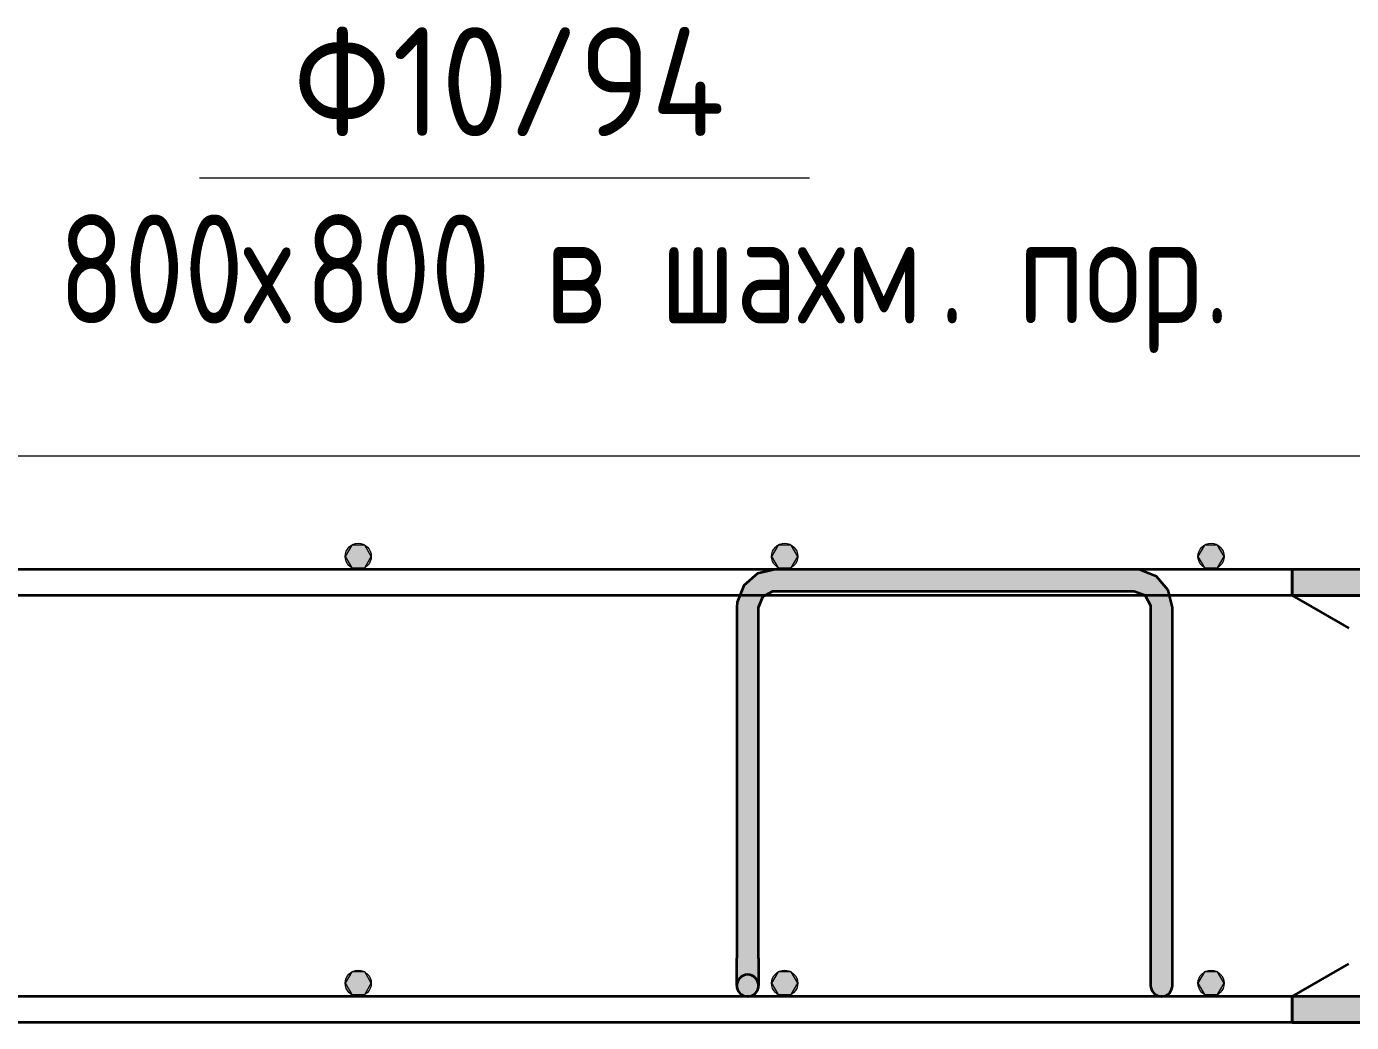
# Model space of a CAD drawing. Header units: millimetres. Extents: x 2384 to 38512, y -3571 to 48684.
# Drawn here: x 21902 to 22510, y -2830 to -2373 of the extents above; entities that cross this region are included whole.
import ezdxf

# ---------------------------------------------------------------- set-up
doc = ezdxf.new("R2010")
doc.units = ezdxf.units.MM
for name, color, linetype, lineweight in [('AA_Vinoska', 7, 'Continuous', 9), ('KR_Armatura', 7, 'Continuous', 20), ('KR_Armatura_Tonkie', 7, 'Continuous', 20), ('KR_Fundament', 7, 'Continuous', 20)]:
    doc.layers.add(name, color=color, linetype=linetype, lineweight=lineweight)
doc.styles.add('ISOCPEUR_1', font='isocpeur.ttf', dxfattribs={"width": 0.9, "height": 50})
doc.styles.add('ISOCPEUR_2', font='isocpeur.ttf', dxfattribs={"width": 0.8, "height": 50})

# ---------------------------------------------------------------- blocks, each defined once
blk = doc.blocks.new('350_Стержень П торец СК-СГ _НесАрм_РабПлоск_ - 350_Стержень П торец СК-СГ _НесАрм_РабПлоск_-3741639-Сечение 3')
at = {"layer": 'KR_Armatura_Tonkie', "lineweight": 35}
h = blk.add_hatch(color=256, dxfattribs=at)
h.paths.add_polyline_path([(47375, -2634), (47827, -2633.8), (47827, -2622), (47375, -2622.2), (47375, -2633.8)])
h.paths.add_polyline_path([(47931.68, -2634), (47933, -2633.8), (47933, -2622), (47839, -2622.2), (47839, -2634), (47903.37, -2634)])
h = blk.add_hatch(color=256, dxfattribs=at)
h.paths.add_polyline_path([(47975, -2664), (47973.53, -2653.04), (47973, -2651.76), (47973, -2664), (47974.8, -2664)])
h.paths.add_polyline_path([(47961, -2653.87), (47961, -2633), (47954, -2627.63), (47943.87, -2623.43), (47933, -2622.2), (47933, -2634), (47940.76, -2635.02), (47948.57, -2638.46), (47954.59, -2643.28), (47959.11, -2649.3), (47960.66, -2653.04)])
for points in [[(47973, -2788), (47975, -2788), (47974.8, -2664), (47973, -2664), (47973, -2786.19)], [(47933, -2830), (47943.87, -2828.57), (47954, -2824.37), (47962.73, -2817.66), (47969.6, -2808.46), (47973.57, -2798.87), (47974.8, -2788), (47973, -2788.01), (47971.57, -2798.87), (47967.17, -2809.27), (47959.99, -2818.25), (47952, -2824.37), (47941.87, -2828.57), (47933, -2829.8)]]:
    blk.add_hatch(color=256, dxfattribs=at).paths.add_polyline_path(points)
h = blk.add_hatch(color=256, dxfattribs=at)
h.paths.add_polyline_path([(47450.4, -2830), (47867.45, -2829.8), (47857.34, -2828.24), (47847.51, -2824), (47839.69, -2818), (47375, -2818.2), (47375, -2830), (47422.09, -2830)])
h.paths.add_polyline_path([(47933, -2830), (47933, -2829.74), (47931.68, -2830)])
for p, q in [((47827, -2622), (47375, -2622)), ((47375, -2634), (47375, -2622)), ((47375, -2622.2), (47375, -2633.8)), ((47933, -2622), (47839, -2622)), ((47375, -2634), (47827, -2634)), ((47375, -2634), (47400.98, -2649)), ((47838.96, -2634), (47933, -2634)), ((47975, -2664), (47973.04, -2651.31)), ((47975, -2788), (47975, -2664)), ((47375, -2818), (47400.98, -2803)), ((47839.69, -2818), (47375, -2818)), ((47375, -2830), (47375, -2818)), ((47375, -2818.2), (47375, -2829.8)), ((47931, -2818), (47869, -2818)), ((47375, -2830), (47933, -2830))]:
    blk.add_line(p, q, dxfattribs=at)
at = {"layer": 'KR_Armatura_Tonkie', "lineweight": 35, "flags": 128}
for points in [[(47961, -2633.24), (47958.42, -2630.57), (47947.14, -2624.45), (47934.53, -2622.03), (47933, -2622)], [(47933, -2634), (47943.66, -2635.96), (47952.92, -2641.57), (47959.59, -2650.11), (47961, -2654.67)], [(47961.68, -2818), (47966.43, -2813.42), (47972.55, -2802.14), (47974.97, -2789.53), (47975, -2788)], [(47933, -2830), (47945.69, -2828.04), (47957.19, -2822.33), (47961.68, -2818)]]:
    blk.add_lwpolyline(points, dxfattribs=at)
blk = doc.blocks.new('350_Стержень П торец СК-СГ _НесАрм_РабПлоск_ - 350_Стержень П торец СК-СГ _НесАрм_РабПлоск_-V42-Сечение 3')
at = {"layer": 'KR_Armatura_Tonkie', "lineweight": 35}
for p, q in [((47827, -2622), (47375, -2622)), ((47375, -2633.8), (47375, -2622.2)), ((47375, -2622.2), (47375, -2633.8)), ((47933, -2622), (47839, -2622)), ((47375, -2634), (47827, -2634)), ((47375, -2634), (47400.98, -2649)), ((47838.96, -2634), (47933, -2634)), ((47933, -2634), (47942.51, -2635.75)), ((47945.03, -2636.79), (47951.52, -2640.72)), ((47953.36, -2642.13), (47959.27, -2649.7)), ((47960.03, -2651.54), (47961, -2654.67)), ((47973.17, -2652.17), (47973.04, -2651.31)), ((47975, -2788), (47975, -2664)), ((47375, -2818), (47400.98, -2803)), ((47839.69, -2818), (47375, -2818)), ((47375, -2818.2), (47375, -2829.8)), ((47375, -2829.8), (47375, -2818.2)), ((47931, -2818), (47869, -2818)), ((47375, -2830), (47933, -2830))]:
    blk.add_line(p, q, dxfattribs=at)
at = {"layer": 'KR_Armatura_Tonkie', "lineweight": 35, "flags": 128}
for points in [[(47937.39, -2622.58), (47934.53, -2622.03), (47933, -2622)], [(47949.74, -2625.86), (47947.14, -2624.45), (47945.63, -2624.16)], [(47959.99, -2632.19), (47958.42, -2630.57), (47956.41, -2629.48)], [(47974.42, -2792.39), (47974.97, -2789.53), (47975, -2788)], [(47971.14, -2804.74), (47972.55, -2802.14), (47972.84, -2800.63)], [(47964.69, -2815.1), (47966.43, -2813.42), (47967.52, -2811.41)], [(47955.68, -2823.08), (47957.19, -2822.33), (47959.27, -2820.33)], [(47944.83, -2828.17), (47945.69, -2828.04), (47948.4, -2826.69)]]:
    blk.add_lwpolyline(points, dxfattribs=at)
blk = doc.blocks.new('261_Лягушка _НесАрм_РабПлоск_ - 10 А240-V79-Сечение 3')
at = {"layer": 'KR_Armatura_Tonkie', "lineweight": 35}
for points in [[(47123.71, -2639.5), (47125, -2639.5), (47128.66, -2630.66), (47137.5, -2627), (47137.5, -2622), (47132.59, -2622.72), (47128.66, -2624.84), (47125.1, -2627.42), (47122.72, -2630.13), (47120.67, -2634.87), (47120.17, -2639.5), (47122.5, -2639.5)], [(47126.83, -2639.5), (47130, -2639.5), (47130.81, -2636.89), (47131.93, -2633.93), (47137.5, -2631.83), (47137.5, -2627), (47128.66, -2630.66), (47125, -2639.5), (47126.29, -2639.5)], [(47137.5, -2627), (47302.5, -2627), (47302.5, -2622), (47137.5, -2622.17), (47137.5, -2625.71)], [(47137.5, -2632), (47302.5, -2631.83), (47302.5, -2627), (47137.5, -2627), (47137.5, -2631.83)], [(47319.83, -2639.5), (47320, -2639.5), (47318.99, -2634), (47317.84, -2631.68), (47315.04, -2627.5), (47311.87, -2624.72), (47307.13, -2622.67), (47302.5, -2622.17), (47302.5, -2627), (47311.34, -2630.66), (47315, -2639.5), (47319.33, -2639.5)], [(47310.67, -2639.5), (47315, -2639.5), (47311.34, -2630.66), (47302.5, -2627), (47302.5, -2632), (47305.11, -2632.81), (47308.1, -2634), (47310.17, -2639.5)], [(47121.37, -2800.52), (47125, -2800.52), (47125, -2639.5), (47120, -2639.5), (47120.17, -2800.52), (47120.67, -2800.52)], [(47125, -2800.52), (47130, -2800.52), (47129.83, -2639.5), (47125, -2639.5), (47125, -2797.94)], [(47315, -2800.52), (47315, -2639.5), (47310, -2639.5), (47310.17, -2800.52), (47313.71, -2800.52)], [(47315, -2800.52), (47320, -2800.52), (47319.83, -2639.5), (47315, -2639.5), (47315, -2792.1)], [(47120.17, -2811.73), (47121.03, -2810.06), (47121.46, -2809.49), (47123.05, -2808.46), (47123.71, -2808.19), (47125, -2808.02), (47125, -2800.52), (47120, -2800.52), (47120.13, -2811.22)], [(47130, -2813.02), (47129.88, -2805.83), (47129.83, -2800.52), (47125, -2800.52), (47125, -2808.02), (47126.95, -2808.46), (47127.5, -2808.69), (47128.54, -2809.49), (47129.33, -2810.52), (47129.83, -2811.73)], [(47315, -2818.02), (47315, -2800.52), (47310, -2800.52), (47310.1, -2810.85), (47310.17, -2814.32), (47310.67, -2815.52), (47311.64, -2816.69), (47312.5, -2817.35), (47313.71, -2817.85), (47314.83, -2818)], [(47315, -2818.02), (47316.29, -2817.85), (47317.5, -2817.35), (47318.54, -2816.56), (47319.33, -2815.52), (47319.89, -2813.88), (47320, -2813.02), (47319.89, -2806.88), (47319.83, -2800.52), (47315, -2800.52), (47315, -2818)], [(47125, -2818.02), (47126.29, -2817.85), (47127.5, -2817.35), (47128.54, -2816.56), (47129.33, -2815.52), (47129.83, -2814.32), (47130, -2813.02), (47129.83, -2811.73), (47129.33, -2810.52), (47128.54, -2809.49), (47126.95, -2808.46), (47126.29, -2808.19), (47125, -2808.02), (47123.05, -2808.46), (47122.5, -2808.69), (47121.46, -2809.49), (47120.67, -2810.52), (47120.17, -2811.73), (47120, -2813.02), (47120.17, -2814.32), (47120.67, -2815.52), (47121.46, -2816.56), (47122.5, -2817.35), (47123.71, -2817.85), (47124.83, -2818)]]:
    blk.add_hatch(color=256, dxfattribs=at).paths.add_polyline_path(points)
for p, q in [((47302.5, -2622), (47137.5, -2622)), ((47137.5, -2632), (47302.5, -2632)), ((47302.5, -2632), (47307.48, -2633.89)), ((47120, -2639.5), (47120, -2800.52)), ((47130, -2800.52), (47130, -2639.5)), ((47310, -2639.5), (47310, -2800.52)), ((47320, -2639.5), (47318.67, -2634)), ((47320, -2800.52), (47320, -2639.5))]:
    blk.add_line(p, q, dxfattribs=at)
at = {"layer": 'KR_Armatura_Tonkie', "lineweight": 35, "flags": 128}
for points in [[(47137.5, -2622), (47129.49, -2623.94), (47123.26, -2629.33), (47121.38, -2634)], [(47318.67, -2634), (47318.06, -2631.49), (47312.67, -2625.26), (47305.02, -2622.18), (47302.5, -2622)], [(47132.89, -2634), (47136.61, -2632.05), (47137.5, -2632)], [(47121.38, -2634), (47120.18, -2636.98), (47120, -2639.5)], [(47130, -2639.5), (47131.89, -2634.52), (47132.89, -2634)], [(47307.54, -2634), (47309.95, -2638.61), (47310, -2639.5)], [(47120, -2813.02), (47120, -2811.1), (47120, -2805.91), (47120, -2800.52)], [(47130, -2800.52), (47130, -2807.19), (47130, -2811.8), (47130, -2813.02)], [(47310, -2800.52), (47310, -2807.19), (47310, -2811.8), (47310, -2813.02)], [(47320, -2813.02), (47320, -2811.1), (47320, -2805.91), (47320, -2800.52)]]:
    blk.add_lwpolyline(points, dxfattribs=at)
at = {"layer": 'KR_Armatura_Tonkie', "lineweight": 35}
for centre, start, end in [((47125, -2813.02), 90, 268.07927), ((47125, -2813.02), 271.92073, 90), ((47315, -2813.02), 180, 268.07927), ((47315, -2813.02), 271.92073, 0)]:
    blk.add_arc(centre, 5, start, end, dxfattribs=at)
blk = doc.blocks.new('042_М_Арматуры - Диам длина поз _ Комментарий-2260297-Сечение 3')
at = {"layer": 'AA_Vinoska'}
blk.add_line((46426.05, 53.49), (46706.05, 53.49), dxfattribs=at)

msp = doc.modelspace()

# ---------------------------------------------------------------- hatches: boundary and pattern name
at = {"layer": 'KR_Armatura'}
h = msp.add_hatch(color=256, dxfattribs=at)
edge = h.paths.add_edge_path()
edge.add_arc((22054.1064, -2616), 6, 0, 360)
for points in [[(22057.1064, -2621.1962), (22060.1064, -2616), (22057.1064, -2610.8038), (22051.1064, -2610.8038), (22048.1064, -2616), (22051.1064, -2621.1962)], [(22246.8639, -2621.1962), (22252.8639, -2621.1962), (22255.8639, -2616), (22252.8639, -2610.8038), (22246.8639, -2610.8038), (22243.8639, -2616)], [(22445.0586, -2621.1962), (22448.6215, -2621.1962), (22451.6215, -2616), (22448.6215, -2610.8038), (22442.6215, -2610.8038), (22439.6215, -2616), (22442.6215, -2621.1962)], [(22057.1064, -2817.1962), (22060.1064, -2812), (22057.1064, -2806.8038), (22051.1064, -2806.8038), (22048.1064, -2812), (22051.1064, -2817.1962)], [(22246.8881, -2817.1962), (22252.8639, -2817.1962), (22255.8639, -2812), (22252.8639, -2806.8038), (22246.8639, -2806.8038), (22243.8639, -2812), (22246.8639, -2817.1962)], [(22445.0586, -2817.1962), (22448.6215, -2817.1962), (22451.6215, -2812), (22448.6215, -2806.8038), (22442.6215, -2806.8038), (22439.6215, -2812), (22442.6215, -2817.1962)]]:
    msp.add_hatch(color=256, dxfattribs=at).paths.add_polyline_path(points)
h = msp.add_hatch(color=256, dxfattribs=at)
edge = h.paths.add_edge_path()
edge.add_arc((22249.8639, -2616), 6, 0, 360)
h = msp.add_hatch(color=256, dxfattribs=at)
edge = h.paths.add_edge_path()
edge.add_arc((22445.6215, -2616), 6, 0, 360)
h = msp.add_hatch(color=256, dxfattribs=at)
edge = h.paths.add_edge_path()
edge.add_arc((22054.1064, -2812), 6, 0, 360)
h = msp.add_hatch(color=256, dxfattribs=at)
edge = h.paths.add_edge_path()
edge.add_arc((22249.8639, -2812), 6, 0, 360)
h = msp.add_hatch(color=256, dxfattribs=at)
edge = h.paths.add_edge_path()
edge.add_arc((22445.6215, -2812), 6, 0, 360)

# ---------------------------------------------------------------- linework, layer by layer
for p, q in [((22051.1064, -2610.8038), (22048.1064, -2616)), ((22057.1064, -2610.8038), (22051.1064, -2610.8038)), ((22060.1064, -2616), (22057.1064, -2610.8038)), ((22246.8639, -2610.8038), (22243.8639, -2616)), ((22252.8639, -2610.8038), (22246.8639, -2610.8038)), ((22255.8639, -2616), (22252.8639, -2610.8038)), ((22442.6215, -2610.8038), (22439.6215, -2616)), ((22448.6215, -2610.8038), (22442.6215, -2610.8038)), ((22451.6215, -2616), (22448.6215, -2610.8038)), ((22048.1064, -2616), (22051.1064, -2621.1962)), ((22051.1064, -2621.1962), (22057.1064, -2621.1962)), ((22057.1064, -2621.1962), (22060.1064, -2616)), ((22243.8639, -2616), (22246.8639, -2621.1962)), ((22246.8639, -2621.1962), (22252.8639, -2621.1962)), ((22252.8639, -2621.1962), (22255.8639, -2616)), ((22439.6215, -2616), (22442.6215, -2621.1962)), ((22442.6215, -2621.1962), (22445.0586, -2621.1962)), ((22445.0586, -2621.1962), (22448.6215, -2621.1962)), ((22448.6215, -2621.1962), (22451.6215, -2616)), ((22051.1064, -2806.8038), (22048.1064, -2812)), ((22057.1064, -2806.8038), (22051.1064, -2806.8038)), ((22060.1064, -2812), (22057.1064, -2806.8038)), ((22246.8639, -2806.8038), (22243.8639, -2812)), ((22252.8639, -2806.8038), (22246.8639, -2806.8038)), ((22255.8639, -2812), (22252.8639, -2806.8038)), ((22442.6215, -2806.8038), (22439.6215, -2812)), ((22448.6215, -2806.8038), (22442.6215, -2806.8038)), ((22451.6215, -2812), (22448.6215, -2806.8038)), ((22048.1064, -2812), (22051.1064, -2817.1962)), ((22057.1064, -2817.1962), (22060.1064, -2812)), ((22243.8639, -2812), (22246.8639, -2817.1962)), ((22252.8639, -2817.1962), (22255.8639, -2812)), ((22439.6215, -2812), (22442.6215, -2817.1962)), ((22448.6215, -2817.1962), (22451.6215, -2812)), ((22051.1064, -2817.1962), (22057.1064, -2817.1962)), ((22246.8639, -2817.1962), (22246.8881, -2817.1962)), ((22246.8881, -2817.1962), (22252.8639, -2817.1962)), ((22442.6215, -2817.1962), (22445.0586, -2817.1962)), ((22445.0586, -2817.1962), (22448.6215, -2817.1962))]:
    msp.add_line(p, q, dxfattribs=at)
for centre in [(22054.1064, -2616), (22249.8639, -2616), (22445.6215, -2616), (22054.1064, -2812), (22249.8639, -2812), (22445.6215, -2812)]:
    msp.add_circle(centre, 6, dxfattribs=at)
at = {"layer": 'KR_Armatura_Tonkie', "lineweight": 35}
for p, q in [((23082.8941, -2622), (16522.8948, -2622)), ((23082.8941, -2634), (16522.8948, -2634)), ((23082.8941, -2818), (16522.8948, -2818)), ((23082.8941, -2830), (16522.8948, -2830))]:
    msp.add_line(p, q, dxfattribs=at)
at = {"layer": 'KR_Fundament'}
msp.add_line((22882.8941, -2570), (20225.8944, -2570), dxfattribs=at)

# ---------------------------------------------------------------- block references
at = {"layer": 'AA_Vinoska'}
msp.add_blockref('042_М_Арматуры - Диам длина поз _ Комментарий-2260297-Сечение 3', (-24444.7633, -2495.6493), dxfattribs=at)
at = {"layer": 'KR_Armatura_Tonkie', "lineweight": 35}
for name in ['261_Лягушка _НесАрм_РабПлоск_ - 10 А240-V79-Сечение 3', '350_Стержень П торец СК-СГ _НесАрм_РабПлоск_ - 350_Стержень П торец СК-СГ _НесАрм_РабПлоск_-3741639-Сечение 3', '350_Стержень П торец СК-СГ _НесАрм_РабПлоск_ - 350_Стержень П торец СК-СГ _НесАрм_РабПлоск_-V42-Сечение 3', '350_Стержень П торец СК-СГ _НесАрм_РабПлоск_ - 350_Стержень П торец СК-СГ _НесАрм_РабПлоск_-V42-Сечение 3', '350_Стержень П торец СК-СГ _НесАрм_РабПлоск_ - 350_Стержень П торец СК-СГ _НесАрм_РабПлоск_-V42-Сечение 3', '350_Стержень П торец СК-СГ _НесАрм_РабПлоск_ - 350_Стержень П торец СК-СГ _НесАрм_РабПлоск_-V42-Сечение 3', '350_Стержень П торец СК-СГ _НесАрм_РабПлоск_ - 350_Стержень П торец СК-СГ _НесАрм_РабПлоск_-V42-Сечение 3']:
    msp.add_blockref(name, (-24892.1056, 0), dxfattribs=at)

# ---------------------------------------------------------------- texts
at = {"layer": 'AA_Vinoska', "char_height": 50, "attachment_point": 1}
for s, insert, width, style in [('\\fISOCPEUR|b0|i0|c204|p34|;\\W.9;Ф', (22024.4632, -2373.0738), 54.835425, 'ISOCPEUR_1'), ('10/94', (22069.7069, -2373.0738), 187.594875, 'ISOCPEUR_1'), (' 800', (21891.1515, -2459.0549), 133.4008, 'ISOCPEUR_2'), ('800 ', (22029.7932, -2459.0549), 133.4008, 'ISOCPEUR_2'), ('\\fISOCPEUR|b0|i0|c204|p34|;\\W.8; ', (22168.4349, -2459.0549), 29.5021, 'ISOCPEUR_2'), ('\\fISOCPEUR|b0|i0|c204|p34|;\\W.8;х', (22001.2182, -2459.0549), 34.6329, 'ISOCPEUR_2'), ('\\fISOCPEUR|b0|i0|c204|p34|;\\W.8;в', (22139.8599, -2459.0549), 34.6329, 'ISOCPEUR_2'), ('шахм', (22192.7765, -2459.0549), 155.2067, 'ISOCPEUR_2'), ('пор', (22356.8182, -2459.0549), 103.8987, 'ISOCPEUR_2'), ('. ', (22320.8349, -2459.0549), 43.6118, 'ISOCPEUR_2'), ('\\fISOCPEUR|b0|i0|c204|p34|;\\W.8;.', (22442.5432, -2459.0549), 14.1097, 'ISOCPEUR_2')]:
    msp.add_mtext(s, dxfattribs=dict(at, insert=insert, width=width, style=style))

doc.saveas('drawing.dxf')
